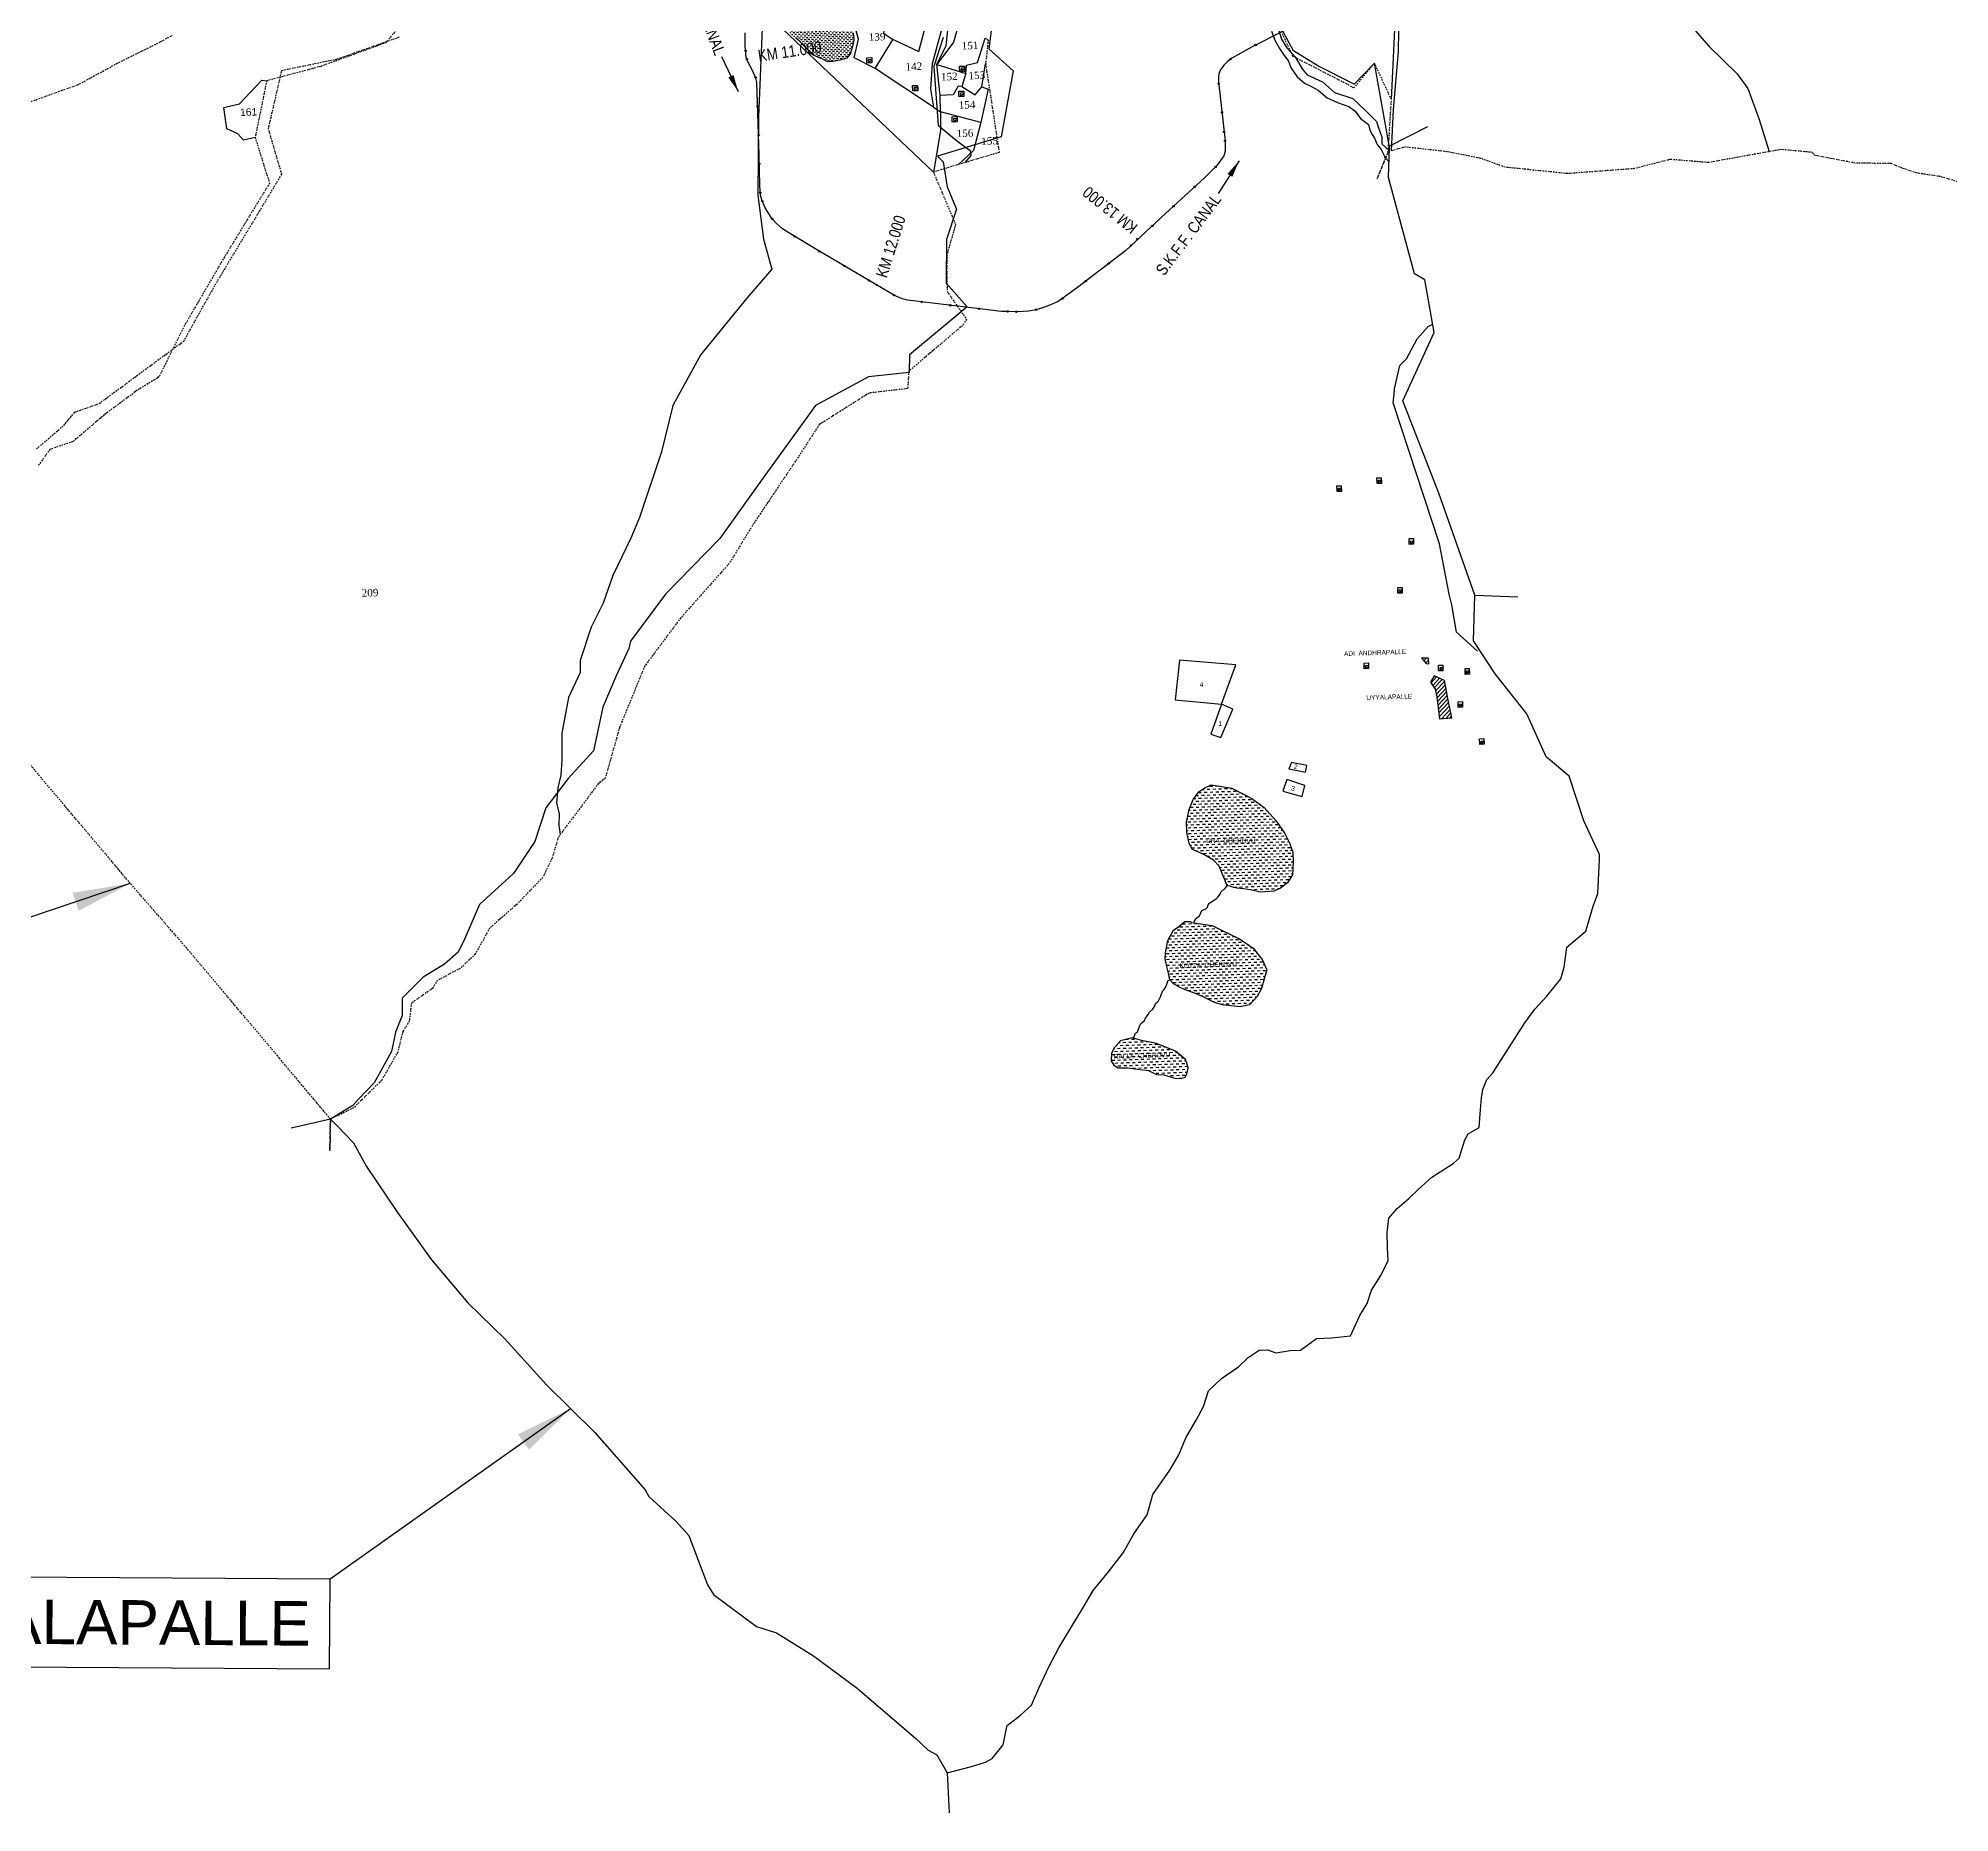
# Model space of a CAD drawing. Header units: inches. Extents: x 304037 to 460575, y 1453943 to 1639883.
# Drawn here: x 321800 to 328427, y 1591264 to 1597415 of the extents above; entities that cross this region are included whole.
import ezdxf

# ---------------------------------------------------------------- set-up
doc = ezdxf.new("R2010")
doc.units = ezdxf.units.IN
doc.header["$MEASUREMENT"] = 0
doc.header["$PDMODE"] = 33
doc.header["$PDSIZE"] = 5
for name, pattern in [('ACAD_ISO02W100', [15, 12, -3]), ('ACAD_ISO07W100', [3, 0, -3]), ('BORDER', [1.75, 0.5, -0.25, 0.5, -0.25, 0, -0.25])]:
    doc.linetypes.add(name, pattern=pattern)
for name, color, linetype in [('cahnige', 6, 'Continuous'), ('CARTTRACK', 30, 'ACAD_ISO02W100'), ('NALA', 4, 'Continuous'), ('SQUAREWELL', 5, 'Continuous'), ('SURVEY_BND', 7, 'Continuous'), ('SURVEY_NO', 7, 'Continuous'), ('TEXT', 7, 'Continuous'), ('TITLEBLOCK', 7, 'Continuous'), ('VILLAGE_AREA', 1, 'Continuous'), ('WATER_BODY', 4, 'Continuous'), ('zz', 7, 'Continuous')]:
    doc.layers.add(name, color=color, linetype=linetype)
doc.layers.add('FOOTPATH', color=150, linetype='ACAD_ISO07W100', lineweight=30)
doc.layers.add('VILL_BOUNDARY', color=6, linetype='BORDER', lineweight=30)
doc.styles.add('ARIALN', font='ARIALN.TTF')
doc.styles.get("Standard").update_dxf_attribs({"font": 'arial.ttf'})
doc.dimstyles.new('30M', dxfattribs={"dimtxt": 0.18, "dimasz": 200, "dimexe": 0.18, "dimexo": 0.0625, "dimgap": 0.09, "dimtad": 0, "dimtih": 1, "dimtoh": 1, "dimdec": 4, "dimzin": 0, "dimdsep": 46, "dimtxsty": 'Standard', "dimcen": 0.09, "dimadec": 0, "dimazin": 0, "dimtfac": 1, "dimtdec": 4, "dimtofl": 0, "dimtmove": 0, "dimatfit": 3, "dimfxl": 0, "dimtolj": 1, "dimtzin": 0, "dimarcsym": 0})
doc.dimstyles.get("Standard").update_dxf_attribs({"dimtxt": 0.18, "dimasz": 0.18, "dimexe": 0.18, "dimexo": 0.0625, "dimgap": 0.09, "dimtad": 0, "dimtih": 1, "dimtoh": 1, "dimdec": 4, "dimzin": 0, "dimdsep": 46, "dimtxsty": 'Standard', "dimcen": 0.09, "dimadec": 0, "dimazin": 0, "dimtfac": 1, "dimtdec": 4, "dimtofl": 0, "dimtmove": 0, "dimatfit": 3, "dimfxl": 0, "dimtolj": 1, "dimtzin": 0, "dimarcsym": 0})
pattern_1 = [(180, (-290.1588, -453.6467), (-1.25, -1.25), [1.25, -1.25])]
pattern_2 = [(225, (-290.1588, -453.6467), (0.8838835, -0.8838835), [])]

# ---------------------------------------------------------------- blocks, each defined once
blk = doc.blocks.new('MADANAGARIAPALLE')
at = {"layer": 'SURVEY_BND'}
blk.add_lwpolyline([(-317.77, -402.61), (-321.67, -403.37), (-323.49, -401.2), (-327.15, -399.38), (-327.88, -392.17), (-322.55, -391.09), (-314.82, -383.36), (-313.17, -383.7)], dxfattribs=at)
at = {"layer": 'VILL_BOUNDARY'}
for points in [[(-394.96, -388.45), (-382.15, -384.32), (-376.78, -382.72), (-363.28, -375.97), (-348.23, -369.15), (-344.41, -367.21)], [(-265.04, -363.62), (-272.6, -372.37), (-294.83, -379.51), (-313.17, -383.7), (-317.77, -402.61), (-313.5, -418.14), (-329.6, -442.4), (-343.44, -464.25), (-353.09, -481.87), (-360.56, -486.08), (-371.29, -493.46), (-382.87, -502.54), (-390.64, -504.87), (-394.91, -510.38)], [(-394.96, -388.45), (-382.15, -384.32), (-376.78, -382.72), (-363.28, -375.97), (-348.23, -369.15), (-344.41, -367.21)], [(-265.04, -363.62), (-272.6, -372.37), (-294.83, -379.51), (-313.17, -383.7), (-317.77, -402.61), (-313.5, -418.14), (-329.6, -442.4), (-343.44, -464.25), (-353.09, -481.87), (-360.56, -486.08), (-371.29, -493.46), (-382.87, -502.54), (-390.64, -504.87), (-394.91, -510.38)]]:
    blk.add_lwpolyline(points, dxfattribs=at)
at = {"layer": 'SURVEY_NO'}
blk.add_text('161', height=2.5, dxfattribs=at).set_placement((-322.52, -395.2))
blk = doc.blocks.new('CHINTALAPALEM')
at = {"layer": 'WATER_BODY', "linetype": 'ByBlock'}
h = blk.add_hatch(dxfattribs=at)
h.set_pattern_fill('DASH', color=256, scale=5, angle=180, style=0)
h.set_pattern_definition([(180, (-988.8612, -290.5478), (-0.625, -0.625), [0.625, -0.625])])
h.paths.add_polyline_path([(-18.32, -12.38), (-16.03, -11.78), (-14.8, -10.53), (-13.88, -7.92), (-13.32, -5.86), (-13.46, -3.28), (-14.27, -1.28), (-15.24, 0.37), (-16.78, 2.4), (-17.81, 4.09), (-18.82, 5.58), (-19.66, 6.83), (-20.5, 7.02), (-21.99, 6.15), (-23.27, 5.31), (-24.84, 4.49), (-26.81, 3.79), (-29.05, 2.36), (-31.72, 1.24), (-33.34, -0.12), (-35.02, -1.7), (-34.85, -2.7), (-33.92, -3.52), (-33.01, -4.17), (-31.84, -5.26), (-30.46, -6.86), (-28.92, -8.54), (-27.36, -10.16), (-25.71, -11.01), (-24.13, -11.84), (-22.69, -12.62), (-20.82, -12.77)])
h.paths.add_polyline_path([(-36.08, -2.08), (-13.27, -1.35), (-13.2, -3.41), (-36.01, -4.14)], flags=9)
h.paths.add_polyline_path([(-25.85, 0.69), (-22.4, 0.69), (-22.4, -1.36), (-25.85, -1.36)], flags=24)
at = {"layer": 'CARTTRACK', "linetype": 'ByBlock'}
for points in [[(180.23, 121.23), (178.89, 118.96), (178.56, 116.87), (178.43, 100.42), (177.8, 86.05), (177.08, 72.06), (175.84, 62.56), (175.72, 52.74), (174.56, 40.64), (173.36, 26.62), (172.32, 12.25), (171.07, -3.11), (170.33, -17.34), (167.77, -36.8), (166.56, -50.75)], [(16.81, -6.21), (13.34, -15.84), (13.87, -35.75), (19.86, -41.1), (24.47, -44.81), (24.52, -46.38), (22.42, -48.71)]]:
    blk.add_lwpolyline(points, dxfattribs=at)
at = {"layer": 'FOOTPATH', "linetype": 'ByBlock'}
for points in [[(-43.68, 4.89), (-46.59, -30.38), (-48, -56.81), (-46.67, -71.72), (-44.23, -81.96), (-53.1, -91.4), (-69.44, -109.84), (-79.65, -126.56), (-84.16, -142.14), (-92.45, -163.97), (-95.7, -170.79), (-102.28, -183.2), (-105.98, -192.38), (-110.34, -200.28), (-114.56, -211.39), (-114.63, -215.45), (-119, -223.73), (-121.73, -235.72), (-122.1, -244.65), (-122.69, -249.85), (-123.8, -254.06), (-124.54, -259.15), (-123.76, -262.83), (-124.07, -266.68), (-123.79, -269.05), (-123.68, -269.87)], [(174.96, 44.78), (180.48, 44.67), (193.74, 44.95), (200.41, 44.2), (204.08, 44.2), (208.84, 43.53), (222.57, 34.23), (237.42, 20.56), (250.63, 7.93), (264.74, -6.83), (275.35, -20.05), (284.45, -29.64), (287.87, -34.73), (291.13, -45.01), (294.18, -56.36)]]:
    blk.add_lwpolyline(points, dxfattribs=at)
at = {"layer": 'SQUAREWELL', "linetype": 'ByBlock'}
for points in [[(-9.25, -11.96), (-7.57, -11.96), (-7.57, -13.76), (-9.25, -13.76)], [(-8.66, -12.5), (-7.57, -12.5), (-7.57, -13.76), (-8.66, -13.76)], [(-8.19, -13.04), (-7.57, -13.04), (-7.57, -13.76), (-8.19, -13.76)], [(21.97, -16.1), (23.65, -16.1), (23.65, -17.9), (21.97, -17.9)], [(22.57, -16.64), (23.65, -16.64), (23.65, -17.9), (22.57, -17.9)], [(23.04, -17.18), (23.65, -17.18), (23.65, -17.9), (23.04, -17.9)], [(5.87, -21.98), (7.55, -21.98), (7.55, -23.78), (5.87, -23.78)], [(6.47, -22.53), (7.55, -22.53), (7.55, -23.78), (6.47, -23.78)], [(6.94, -23.07), (7.55, -23.07), (7.55, -23.78), (6.94, -23.78)], [(21.36, -24.54), (23.05, -24.54), (23.05, -26.34), (21.36, -26.34)], [(21.96, -25.08), (23.05, -25.08), (23.05, -26.34), (21.96, -26.34)], [(22.43, -25.62), (23.05, -25.62), (23.05, -26.34), (22.43, -26.34)], [(18.75, -33.09), (20.43, -33.09), (20.43, -34.89), (18.75, -34.89)], [(19.34, -33.63), (20.43, -33.63), (20.43, -34.89), (19.34, -34.89)], [(19.81, -34.17), (20.43, -34.17), (20.43, -34.89), (19.81, -34.89)]]:
    blk.add_lwpolyline(points, close=True, dxfattribs=at)
at = {"layer": 'SURVEY_BND', "linetype": 'ByBlock'}
for points in [[(11.66, -51.5), (-43.59, 5.5), (-67.32, 30.36), (-70.82, 34.98)], [(14.38, -15.17), (17.8, -8.9), (20.34, 8.51), (17.69, 17.1), (15.55, 22.04)], [(-2.24, 0.55), (-3.29, -3.89), (-0.23, -5.98), (8.47, -10.52), (10.6, -3.37)], [(25.5, 0.84), (23.42, 1.5), (20.22, -7.93), (14.38, -15.17), (23.95, -18.7), (24.31, -15.89), (28.05, -15.07), (31.05, -6.97)], [(-6.58, -15.71), (-13.44, -11.82), (-11.76, -5.51), (-12.57, -2.22)], [(12.55, -29.55), (-6.58, -15.71), (-0.04, -6.08)], [(17.32, -0.72), (12.71, -14.89), (11.84, -23.41), (12.55, -29.55), (14.93, -31.18)], [(167.35, -33.44), (169.95, -5.17)], [(23.95, -18.7), (22.42, -22.98), (21.25, -22.83), (19.47, -25.67), (15, -25.74), (14.38, -15.17)], [(22.42, -22.98), (26.86, -26.01), (29.17, -23.33), (30.81, -15.68)], [(29.17, -23.33), (31.3, -24.2), (28.42, -35.38), (14.93, -31.18), (15, -25.74)], [(14.93, -31.18), (14.66, -37.56), (11.66, -51.5)], [(28.42, -35.38), (25.46, -44.75), (20.4, -49.22)]]:
    blk.add_lwpolyline(points, dxfattribs=at)
at = {"layer": 'VILL_BOUNDARY'}
for points in [[(366.49, -72.2), (351.63, -67.21), (343.56, -65.64), (338.82, -63.82), (335.24, -62.12), (323, -61.42), (309.56, -58.28), (308.66, -57.22), (298.33, -55.79), (273.46, -59.2), (260.67, -57.59), (248.43, -60.2), (225.67, -60.92), (204.82, -57.89), (196.41, -54.47), (185.34, -51.84), (171.28, -49.67), (165.54, -50.98), (161.45, -59.89), (165.54, -50.98), (167.35, -33.44), (162.13, -20.91), (154.83, -28.91), (134.71, -17.47), (129.1, -4.22)], [(31.05, -6.97), (32.02, -7.66), (30.81, -15.68), (34.14, -45.77), (20.4, -49.22), (11.66, -51.5), (18.4, -69.47), (15, -79.68), (14.58, -91.93), (20.77, -101.69), (19.31, -103.69), (0.53, -118.36), (-0.09, -124.23), (-13.18, -125.17), (-30.45, -135.12), (-37.52, -145.13), (-54.01, -167.64), (-62.83, -180.75), (-80.01, -198.48), (-92.83, -214.27), (-102.15, -234.52), (-107.71, -251.52), (-110.08, -253.23), (-124.38, -270.71), (-126.87, -277.97), (-130.22, -284.15), (-139.37, -292.88), (-148.9, -300.55), (-154.13, -309.13), (-159.37, -313.68), (-167.28, -317.44), (-169.05, -320.09), (-176.33, -324.72), (-177.31, -330.82), (-179.65, -334.2), (-181.66, -341.06), (-187.53, -350.39), (-197.35, -359.29), (-205.32, -362.72), (-205.94, -373.28), (-205.32, -362.72), (-221.76, -341.32), (-251.54, -302.86), (-269.58, -280.31), (-353.63, -171.93)], [(-295.14, -132.28), (-285.58, -124.76), (-281.67, -120.42), (-273.3, -117.84), (-243.85, -97.96), (-232.9, -80.09), (-208.41, -42.99), (-212.27, -27.53), (-206.94, -7.94), (-188.22, -4.9), (-166.45, 1.79)]]:
    blk.add_lwpolyline(points, dxfattribs=at)
at = {"layer": 'WATER_BODY', "linetype": 'ByBlock'}
blk.add_lwpolyline([(-13.46, -3.28), (-13.32, -5.86), (-13.88, -7.92), (-14.8, -10.53), (-16.03, -11.78), (-18.32, -12.38), (-20.82, -12.77), (-22.69, -12.62), (-24.13, -11.84), (-25.71, -11.01), (-27.36, -10.16), (-28.92, -8.54), (-30.46, -6.86), (-31.84, -5.26), (-33.01, -4.17)], dxfattribs=at)
at = {"layer": 'SURVEY_NO', "char_height": 2.5, "width": 25.251, "attachment_point": 1}
for s, insert in [('{\\fTimes New Roman|b0|i0|c0|p18;139}', (-8.3, -3.77)), ('{\\fTimes New Roman|b0|i0|c0|p18;151}', (22.97, -8)), ('{\\fTimes New Roman|b0|i0|c0|p18;142}', (3.71, -14.27)), ('{\\fTimes New Roman|b0|i0|c0|p18;152}', (15.53, -18.18)), ('{\\fTimes New Roman|b0|i0|c0|p18;153}', (24.84, -18.18)), ('{\\fTimes New Roman|b0|i0|c0|p18;154}', (21.14, -27.98)), ('{\\fTimes New Roman|b0|i0|c0|p18;156}', (20.03, -37.54)), ('{\\fTimes New Roman|b0|i0|c0|p18;155}', (28.22, -40.48)), ('{\\fTimes New Roman|b0|i0|c0|p18;209}', (-187.36, -184.32))]:
    blk.add_mtext(s, dxfattribs=dict(at, insert=insert))
blk = doc.blocks.new('UYYALAPALLE')
at = {"layer": 'NALA', "linetype": 'ByBlock'}
h = blk.add_hatch(dxfattribs=at)
h.set_pattern_fill('DASH', color=256, scale=10, angle=180, style=0)
h.set_pattern_definition(pattern_1)
h.paths.add_polyline_path([(159.49, 22), (157.57, 26.08), (153.89, 31.81), (149.17, 37.58), (143.99, 41.71), (135.51, 46.37), (126.62, 48.14), (123.91, 46.96), (121.25, 45.42), (118.66, 42.11), (116.87, 37.88), (115.5, 32.55), (115.5, 28.19), (116.29, 23.24), (117.74, 20.63), (122.51, 18.38), (126.48, 15.75), (128.88, 13.12), (130.06, 9.92), (131.34, 6.48), (132.01, 4.56), (133.29, 4.39), (134.68, 3.67), (136.27, 3.37), (138.96, 2.96), (142.7, 2.36), (146.06, 1.29), (152.21, 1.5), (154.98, 2.7), (158.04, 4.97), (160.21, 8.26), (160.8, 13.78), (160.8, 18.04)])
h.paths.add_polyline_path([(123.08, 22.73), (146.06, 21.77), (146.19, 24.84), (123.2, 25.8)], flags=24)
h = blk.add_hatch(dxfattribs=at)
h.set_pattern_fill('DASH', color=256, scale=10, angle=180, style=0)
h.set_pattern_definition(pattern_1)
h.paths.add_polyline_path([(147.78, -32.12), (145.9, -27.63), (142.28, -22.6), (136.56, -18.38), (129.18, -14.55), (124.94, -12.31), (116.24, -10.72), (115.66, -10.26), (113.23, -10.11), (110.58, -12.16), (108.25, -13.74), (105.7, -18.07), (104.47, -23.25), (104.27, -25.75), (104.92, -29.26), (105.42, -32.11), (105.91, -34.92), (107.5, -36.7), (110.05, -38.28), (112.33, -39.44), (116.13, -40.94), (120, -42.81), (124.77, -45.37), (128.21, -46.56), (130.64, -46.85), (135.79, -47.62), (139.84, -46.96), (143.19, -43.41), (145.21, -40.11), (146.74, -35.62)])
h.paths.add_polyline_path([(109.82, -30.65), (136.6, -30.78), (136.61, -27.71), (109.83, -27.58)], flags=24)
h = blk.add_hatch(dxfattribs=at)
h.set_pattern_fill('DASH', color=256, scale=10, angle=180, style=0)
h.set_pattern_definition(pattern_1)
h.paths.add_polyline_path([(92.83, -60.63), (88.9, -59.39), (83.85, -60.5), (81.19, -63.21), (79.83, -65.63), (79.55, -68.85), (80.56, -70.84), (82.48, -71.95), (86.62, -72.2), (90.62, -72.91), (95.41, -73.66), (98.81, -75.42), (101.87, -75.72), (106.56, -77.32), (109.15, -77.6), (111.08, -77), (111.77, -75.79), (112.5, -73.15), (111.96, -71.07), (111.46, -69.45), (107.26, -65.76), (99.28, -62.18)])
h.paths.add_polyline_path([(80.18, -68.61), (106.8, -68.74), (106.81, -65.67), (80.2, -65.54)], flags=24)
at = {"layer": 'VILLAGE_AREA', "linetype": 'ByBlock'}
h = blk.add_hatch(dxfattribs=at)
h.set_pattern_fill('ANSI31', color=256, scale=10, angle=180, style=0)
h.set_pattern_definition(pattern_2)
h.paths.add_polyline_path([(221.97, 99.34), (219.07, 99.41), (220.95, 97.09), (222.11, 96.9)])
h = blk.add_hatch(dxfattribs=at)
h.set_pattern_fill('ANSI31', color=256, scale=10, angle=180, style=0)
h.set_pattern_definition(pattern_2)
h.paths.add_polyline_path([(222.58, 88.97), (224.4, 85.81), (225.05, 82.56), (225.9, 73.04), (231.21, 73.27), (229.83, 81), (228.61, 89.51), (224.18, 91.62)])
at = {"layer": 'FOOTPATH', "linetype": 'ByBlock'}
blk.add_lwpolyline([(243.13, 101.56), (234.5, 110.04), (232.87, 121.84), (231.85, 126.45), (228.51, 148.2), (210.75, 209.62), (211.35, 213.07), (211.47, 215.53), (214.23, 225.5), (217.16, 228.2), (221.97, 236.63), (227, 241.88), (228.93, 242.73)], dxfattribs=at)
at = {"layer": 'NALA', "linetype": 'ByBlock'}
for points in [[(164.14, 371.17), (165.49, 366.87), (167.24, 363.55), (169.2, 360.54), (170.84, 358.26), (171.98, 354.87), (174.4, 351.11), (177.57, 348.29), (180.16, 346.9), (183.24, 345.02), (187.04, 341.67), (191.42, 339.5), (196.26, 337.57), (198.86, 335.47), (201.1, 332.28), (204.31, 329.48), (204.89, 327.1), (205.74, 325.16), (206.76, 323.55), (207.74, 320.86), (209.46, 318.62), (210.6, 316.04), (210.83, 315.27), (212.44, 313.43), (212.64, 313.28)], [(140.59, 387.01), (146.79, 385.52), (150.01, 384.41), (155.21, 380.32), (158.41, 378.34), (161.54, 377.66), (164.88, 375.13), (167.11, 371.78), (168.31, 367.56), (170.44, 363.74), (173.84, 359.69), (176.69, 354.46), (178.84, 351.79), (185.33, 348.59), (190.24, 343.82), (198.09, 340.88), (203.54, 335.28), (207.83, 330.65), (208.72, 327.49), (209.87, 323.99), (209.87, 321.06), (212.95, 317.94)], [(116.98, -10.81), (118.06, -9.02), (119.62, -7.93), (120.76, -5.61), (122.53, -5.06), (123.29, -4.35), (123.63, -3.29), (124.22, -2.66), (125.65, -1.73), (127.13, -0.85), (128.02, -0.05), (128.73, 0.88), (129.07, 1.39), (129.2, 1.93), (131.27, 3.72), (132.01, 4.56)], [(89.44, -59.56), (90.39, -57.4), (91.33, -56.78), (92.08, -54.96), (92.32, -54.08), (92.76, -53.25), (94.41, -52.12), (94.96, -51.11), (96.08, -49.53), (96.72, -48.63), (98.21, -47.27), (99.09, -45.9), (99.48, -44.96), (100.21, -44.32), (100.8, -43.84), (101.66, -42.2), (102.65, -39.79), (103.4, -39.09), (103.81, -38.36), (104.34, -37.71), (104.8, -36.39), (105.13, -35.38), (105.91, -34.92)], [(88.9, -59.39), (83.85, -60.5), (81.19, -63.21), (79.83, -65.63), (79.55, -68.85), (80.56, -70.84), (82.48, -71.95), (86.62, -72.2), (90.62, -72.91), (95.41, -73.66), (98.81, -75.42), (101.87, -75.72), (106.56, -77.32), (109.15, -77.6), (111.08, -77), (111.77, -75.79), (112.5, -73.15), (111.96, -71.07), (111.46, -69.45), (107.26, -65.76), (99.28, -62.18), (92.83, -60.63), (88.9, -59.39)]]:
    blk.add_lwpolyline(points, dxfattribs=at)
for points in [[(126.62, 48.14), (135.51, 46.37), (143.99, 41.71), (149.17, 37.58), (153.89, 31.81), (157.57, 26.08), (159.49, 22), (160.8, 18.04), (160.8, 13.78), (160.21, 8.26), (158.04, 4.97), (154.98, 2.7), (152.21, 1.5), (146.06, 1.29), (142.7, 2.36), (138.96, 2.96), (136.27, 3.37), (134.68, 3.67), (133.29, 4.39), (132.01, 4.56), (131.34, 6.48), (130.06, 9.92), (128.88, 13.12), (126.48, 15.75), (122.51, 18.38), (117.74, 20.63), (116.29, 23.24), (115.5, 28.19), (115.5, 32.55), (116.87, 37.88), (118.66, 42.11), (121.25, 45.42), (123.91, 46.96)], [(116.16, -10.66), (124.94, -12.31), (129.18, -14.55), (136.56, -18.38), (142.28, -22.6), (145.9, -27.63), (147.78, -32.12), (146.74, -35.62), (145.21, -40.11), (143.19, -43.41), (139.84, -46.96), (135.79, -47.62), (130.64, -46.85), (128.21, -46.56), (124.77, -45.37), (120, -42.81), (116.13, -40.94), (112.33, -39.44), (110.05, -38.28), (107.5, -36.7), (105.91, -34.92), (105.42, -32.11), (104.92, -29.26), (104.27, -25.75), (104.47, -23.25), (105.7, -18.07), (108.25, -13.74), (110.58, -12.16), (113.23, -10.11), (115.66, -10.26)]]:
    blk.add_lwpolyline(points, close=True, dxfattribs=at)
at = {"layer": 'SQUAREWELL', "linetype": 'ByBlock'}
for points in [[(185.28, 174.7), (187.14, 174.7), (187.14, 172.25), (185.28, 172.25)], [(185.91, 173.66), (187.14, 173.66), (187.14, 172.25), (185.91, 172.25)], [(186.5, 173.1), (187.14, 173.1), (187.14, 172.25), (186.5, 172.25)], [(202.64, 177.55), (204.5, 177.55), (204.5, 175.1), (202.64, 175.1)], [(203.26, 176.51), (204.5, 176.51), (204.5, 175.1), (203.26, 175.1)], [(203.85, 175.95), (204.5, 175.95), (204.5, 175.1), (203.85, 175.1)], [(215.5, 150.95), (217.36, 150.95), (217.36, 148.49), (215.5, 148.49)], [(216.12, 149.91), (217.36, 149.91), (217.36, 148.49), (216.12, 148.49)], [(216.71, 149.35), (217.36, 149.35), (217.36, 148.49), (216.71, 148.49)], [(209.9, 130.13), (211.76, 130.13), (211.76, 127.67), (209.9, 127.67)], [(210.52, 129.09), (211.76, 129.09), (211.76, 127.67), (210.52, 127.67)], [(211.11, 128.52), (211.76, 128.52), (211.76, 127.67), (211.11, 127.67)], [(194.24, 98.19), (196.1, 98.19), (196.1, 95.73), (194.24, 95.73)], [(194.87, 97.15), (196.1, 97.15), (196.1, 95.73), (194.87, 95.73)], [(195.46, 96.58), (196.1, 96.58), (196.1, 95.73), (195.46, 95.73)], [(226.2, 96.11), (228.06, 96.11), (228.06, 93.65), (226.2, 93.65)], [(226.83, 95.07), (228.06, 95.07), (228.06, 93.65), (226.83, 93.65)], [(227.42, 94.51), (228.06, 94.51), (228.06, 93.65), (227.42, 93.65)], [(237.56, 94.25), (239.42, 94.25), (239.42, 91.79), (237.56, 91.79)], [(238.18, 93.21), (239.42, 93.21), (239.42, 91.79), (238.18, 91.79)], [(238.77, 92.65), (239.42, 92.65), (239.42, 91.79), (238.77, 91.79)], [(234.06, 80.15), (235.92, 80.15), (235.92, 77.7), (234.06, 77.7)], [(234.69, 79.11), (235.92, 79.11), (235.92, 77.7), (234.69, 77.7)], [(235.27, 78.55), (235.92, 78.55), (235.92, 77.7), (235.27, 77.7)], [(242.72, 63.91), (244.58, 63.91), (244.58, 61.45), (242.72, 61.45)], [(243.35, 62.87), (244.58, 62.87), (244.58, 61.45), (243.35, 61.45)], [(243.94, 62.31), (244.58, 62.31), (244.58, 61.45), (243.94, 61.45)]]:
    blk.add_lwpolyline(points, close=True, dxfattribs=at)
at = {"layer": 'SURVEY_BND', "linetype": 'ByBlock'}
for points in [[(132.31, 82.72), (139.18, 99.35), (114.99, 102.29), (112.53, 85.23), (132.31, 82.72)], [(131.51, 68.35), (137.23, 80.39), (132.31, 82.72), (127.38, 69.98), (131.51, 68.35)], [(160.38, 53.89), (167.37, 52.22), (168.03, 54.98), (161.49, 56.59), (160.38, 53.89)], [(165.57, 41.78), (166.87, 46.4), (159.23, 49.32), (157.33, 44.34), (165.57, 41.78)]]:
    blk.add_lwpolyline(points, dxfattribs=at)
at = {"layer": 'VILL_BOUNDARY', "linetype": 'ByBlock'}
for points in [[(-1.79, -372.35), (8.69, -370.04), (14.78, -368.36), (17.76, -366.93), (22.72, -361.14), (23.64, -356.84), (24.71, -352.94), (30.54, -348.72), (35.43, -344.56), (38.83, -337.38), (43.6, -328.05), (48.08, -320.3), (53.37, -312.21), (58.92, -303.63), (63.68, -296.17), (70.56, -288.51), (77.2, -280.44), (82.09, -272.54), (88.03, -264.57), (90.75, -255.85), (98.54, -245.71), (102.59, -239.2), (105.86, -232.08), (110.62, -224.55), (113.88, -218.85), (116.36, -212.22), (122.04, -207.06), (129.61, -202.31), (133.86, -198.53), (138.71, -195.46), (142.28, -195.46), (145.78, -196.87), (152.05, -196.15), (156.42, -196.15), (163.51, -191.34), (169.95, -191.34), (178.2, -190.78), (182.56, -182.15), (185.89, -177.03), (187.83, -171.46), (192.11, -165.31), (195.55, -158.91), (195.46, -153.49), (195.46, -146.94), (196.5, -140.8), (200.21, -136.66), (205.38, -132.62), (209.49, -128.92), (215.48, -123.72), (224.97, -118.17), (227.53, -116.01), (230.3, -108.25), (231.85, -105.74), (236.72, -103.11), (237.26, -97.35), (238.05, -90.47), (238.76, -86.93), (240.72, -82.6), (243.51, -79.72), (247.16, -74.39), (253.34, -65.49), (257.93, -58.94), (262.35, -53.09), (267.7, -47.82), (274.01, -40.53), (275.69, -35.61), (277.07, -26.98), (285.54, -20.43), (288.98, -9.85), (291.21, -4.36), (292.5, 10.13), (292.5, 12.3), (286.36, 27.04), (280.74, 46.4), (271.05, 55.09), (263.43, 73.89), (250.44, 91.51), (241.69, 106.12), (242.87, 125.68), (228.92, 170.11), (214.99, 210.27), (229.44, 239.21), (226.16, 261.94), (221.9, 264.71), (212.18, 306.51), (213.06, 319.53), (207.88, 355.82), (198.89, 347.13), (183.53, 355.49), (173.31, 362.29), (164.9, 379.28)], [(44.12, 378.87), (42.4, 367.86), (52.52, 358.01), (46.26, 329.84), (18.7, 322.52), (21.03, 320), (22.28, 309.13), (25.96, 299.41), (21.3, 286.5), (20.5, 267.79), (29.12, 257.35), (3.66, 237.5), (3.2, 230.03), (-14.37, 228.69), (-37.59, 217.25), (-61.15, 186.92), (-80.78, 161.5), (-104.89, 138.47), (-120.73, 118.76), (-121.45, 115.71), (-127.33, 104.15), (-133.58, 90.86), (-138.3, 72.17), (-149.49, 60.65), (-159.67, 48.38), (-164.86, 34.08), (-174.55, 20.76), (-189.57, 7.95), (-196.46, -6.4), (-199.5, -12.25), (-205.56, -17.13), (-214.88, -22.45), (-224.2, -31.11), (-224.51, -38.63), (-227.66, -45.65), (-229.7, -53.94), (-234.75, -62.33), (-237.56, -67.18), (-244.64, -74), (-247.1, -76.56), (-256.94, -82), (-253.89, -85.3), (-247.43, -92.6), (-242.09, -102.93), (-229.57, -123.17), (-215.64, -144.04), (-200.69, -163.07), (-185.27, -179.05), (-168.18, -199.49), (-148.12, -220.76), (-127.31, -246.2), (-125.9, -249.11), (-114.58, -260.14), (-109.28, -266.48), (-101.94, -287.93), (-99.61, -292.22), (-81.6, -306.61), (-73.06, -309.57), (-57.51, -320.09), (-39.25, -334.59), (-14.77, -357.19), (-9.6, -362.37), (-6.02, -364.5), (-1.79, -372.35), (-1.56, -389.54)], [(213, 319.97), (229.88, 327.75)], [(242.87, 125.68), (261.33, 124.25)], [(-256.94, -82), (-273.93, -85.38)]]:
    blk.add_lwpolyline(points, dxfattribs=at)
at = {"layer": 'VILLAGE_AREA', "linetype": 'ByBlock'}
for points in [[(220.95, 97.09), (222.11, 96.9), (221.97, 99.34), (219.07, 99.41), (220.95, 97.09), (220.94, 97.1)], [(222.58, 88.97), (224.4, 85.81), (225.05, 82.56), (225.9, 73.04), (231.21, 73.27), (229.83, 81), (228.61, 89.51), (224.18, 91.62), (222.58, 88.97)]]:
    blk.add_lwpolyline(points, dxfattribs=at)
at = {"layer": 'SURVEY_NO', "linetype": 'ByBlock'}
for s, p in [('4', (123.31, 90.54)), ('1', (130.75, 73.34))]:
    blk.add_text(s, height=2, dxfattribs=at).set_placement(p)
for s, rotation, p in [('2', 347.11246, (162.32, 53.9)), ('3', 347.74636, (160.91, 44.64))]:
    blk.add_text(s, height=2, rotation=rotation, dxfattribs=at).set_placement(p)
at = {"layer": 'TEXT', "linetype": 'ByBlock'}
for s, p in [('ADI  ANDHRAPALLE', (185.79, 101.49)), ('UYYALAPALLE', (194.72, 82.24))]:
    blk.add_text(s, height=2, dxfattribs=at).set_placement(p)
for s, rotation, p in [('URA  CHERUVU', 357.6033, (123.61, 23.27)), ('KOTTA  CHERUVU', 359.72248, (110.33, -30.1)), ('RALLA  CHERUVU', 359.72248, (80.7, -68.06))]:
    blk.add_text(s, height=2, rotation=rotation, dxfattribs=at).set_placement(p)

msp = doc.modelspace()

# ---------------------------------------------------------------- linework, layer by layer
at = {"color": 1}
for p in [(324252.2, 1597371.5), (324252.2, 1597371.5), (325932.8, 1597342.8), (325932.8, 1597342.8), (326019.7, 1597392), (326019.7, 1597392), (324287, 1597279.1), (324287, 1597279.1), (325891.9, 1597257.9), (325891.9, 1597257.9), (324293.6, 1597179.6), (324293.6, 1597179.6), (325903.2, 1597158.5), (325903.2, 1597158.5), (324297.1, 1597079.7), (324297.1, 1597079.7), (325914.4, 1597059.2), (325914.4, 1597059.2), (324299.9, 1596979.7), (324299.9, 1596979.7), (325881.2, 1596969.6), (325881.2, 1596969.6), (324302.6, 1596879.8), (324302.6, 1596879.8), (325808.9, 1596900.5), (325808.9, 1596900.5), (325735.4, 1596832.7), (325735.4, 1596832.7), (324343.5, 1596789.7), (324343.5, 1596789.7), (325661.9, 1596764.9), (325661.9, 1596764.9), (324421.9, 1596728.5), (324421.9, 1596728.5), (324507.5, 1596676.9), (324507.5, 1596676.9), (325588.4, 1596697.1), (325588.4, 1596697.1), (324593.8, 1596626.3), (324593.8, 1596626.3), (325510.6, 1596634.4), (325510.6, 1596634.4), (324680, 1596575.7), (324680, 1596575.7), (325431.4, 1596573.4), (325431.4, 1596573.4), (324766.3, 1596525.1), (324766.3, 1596525.1), (324862.4, 1596501.4), (324862.4, 1596501.4), (324961.7, 1596489.4), (324961.7, 1596489.4), (325061, 1596477.5), (325061, 1596477.5), (325160.4, 1596468.4), (325160.4, 1596468.4), (325259.7, 1596474.7), (325259.7, 1596474.7), (325351.1, 1596513.8), (325351.1, 1596513.8)]:
    msp.add_point(p, dxfattribs=at)
for p in [(324256.8, 1597342.7), (325910.6, 1597090.7), (324310, 1596851), (325610.5, 1596719), (324706.1, 1596560.5), (325190.9, 1596467.1)]:
    msp.add_point(p)
at = {"layer": 'SQUAREWELL'}
msp.add_lwpolyline([(321164.1, 1591773.5), (322809.5, 1591763.5), (322811.4, 1592074.3), (321166, 1592084.4)], close=True, dxfattribs=at)
at = {"layer": 'zz', "color": 1, "ltscale": 10}
msp.add_polyline3d([(326220.4, 1597493.1, 0), (326008.1, 1597386.1, 0), (325937.6, 1597346.6, 0), (325922.3, 1597334.4, 0), (325910.1, 1597322.1, 0), (325898.5, 1597305.9, 0), (325892.7, 1597292.3, 0), (325891.1, 1597280, 0), (325891.2, 1597264.3, 0), (325914.4, 1597059.8, 0), (325914.7, 1597042.8, 0), (325915.1, 1597028.5, 0), (325914.8, 1597023.5, 0), (325910, 1597008.3, 0), (325886.5, 1596974.9, 0), (325842.7, 1596931.7, 0), (325708.2, 1596807.8, 0), (325569.7, 1596679.9, 0), (325402.3, 1596551, 0), (325335.7, 1596502.7, 0), (325308.7, 1596491.6, 0), (325288.4, 1596483.7, 0), (325270.5, 1596477.5, 0), (325252.6, 1596472.9, 0), (325232.9, 1596469.3, 0), (325214.8, 1596467.7, 0), (325186, 1596466.7, 0), (325163.7, 1596468.4, 0), (325138.2, 1596468.3, 0), (325073.1, 1596476, 0), (324813.5, 1596507.3, 0), (324795, 1596511.8, 0), (324779, 1596518.5, 0), (324767.9, 1596524.2, 0), (324503.2, 1596679.4, 0), (324401.8, 1596740.7, 0), (324379.8, 1596755.1, 0), (324359.9, 1596772, 0), (324342.8, 1596790.3, 0), (324331.4, 1596808.5, 0), (324319.1, 1596829.8, 0), (324308, 1596854.8, 0), (324303.2, 1596871.5, 0), (324301, 1596905, 0), (324299.4, 1597011.6, 0), (324290.7, 1597263.5, 0), (324287.9, 1597276.9, 0), (324277.6, 1597301.8, 0), (324259.8, 1597333.6, 0), (324254.3, 1597348.3, 0), (324250.6, 1597389.6, 0), (324250.2, 1597433.9, 0)], dxfattribs=at)

# ---------------------------------------------------------------- block references
at = {"linetype": 'ByBlock', "xscale": 8.06129566741566, "yscale": 8.06129566735035, "zscale": 8.06129566744724, "rotation": 2.032358325783217}
msp.add_blockref('UYYALAPALLE', (324859.1, 1594403.1), dxfattribs=at)
at = {"layer": 'VILLAGE_AREA', "xscale": 10.30774339438015, "yscale": 10.30774339435447, "zscale": 10.30774339435233, "rotation": 2.131579333032909}
msp.add_blockref('MADANAGARIAPALLE', (325670.4, 1601340.1), dxfattribs=at)
at = {"layer": 'WATER_BODY', "linetype": 'ByBlock', "xscale": 10.25705948536904, "yscale": 10.25705948523682, "zscale": 10.2570594853704, "rotation": 2.390673287726939}
msp.add_blockref('CHINTALAPALEM', (324761.6, 1597474), dxfattribs=at)

# ---------------------------------------------------------------- texts
at = {"layer": 'cahnige', "color": 1, "extrusion": (-0.000496899, 0.004785, 0.999988), "style": 'ARIALN'}
msp.add_text('KM 11.000', height=40, rotation=8.328, dxfattribs=at).set_placement((324298.2, 1597316.6, 7482.6))
at = {"layer": 'cahnige', "color": 1, "extrusion": (-0.003169, -0.00362, 0.999988), "style": 'ARIALN'}
msp.add_text('KM 13.000', height=40, rotation=141.204, dxfattribs=at).set_placement((325612.6, 1596751.7, -6812.3))
at = {"layer": 'cahnige', "color": 1, "extrusion": (-0.004527, 0.00163, 0.999988), "style": 'ARIALN'}
msp.add_text('KM 12.000', height=40, rotation=72.59614, dxfattribs=at).set_placement((324737.9, 1596582.2, 1132.5))
at = {"layer": 'SQUAREWELL', "color": 1, "linetype": 'ByBlock'}
msp.add_text('UYYALAPALLE', height=154.112, rotation=359.65086, dxfattribs=at).set_placement((321224.7, 1591852.8))
at = {"layer": 'TITLEBLOCK', "color": 1, "extrusion": (0.00457, 0.001503, 0.999988), "style": 'ARIALN'}
msp.add_text('S.K.F.F. CANAL', height=40, rotation=290.59813, dxfattribs=at).set_placement((324024.8, 1597660.4, 3881.5))
at = {"layer": 'TITLEBLOCK', "color": 1, "extrusion": (-0.003723, 0.003047, 0.999988), "style": 'ARIALN'}
msp.add_text('S.K.F.F. CANAL', height=40, rotation=53.10396, dxfattribs=at).set_placement((325700.6, 1596585.8, 3652.1))

# ---------------------------------------------------------------- leaders
for points in [[(322118.9, 1594486), (320506.6, 1593942)], [(323645, 1592665.1), (322811.4, 1592074.3)]]:
    msp.add_leader(points, dimstyle='30M', override={"dimgap": 0.09, "dimtad": 0})
at = {"layer": 'CARTTRACK', "color": 1, "linetype": 'ByBlock'}
for points in [[(324226.8, 1597229.3), (324169.4, 1597351.5)], [(325963.1, 1596990.8), (325890.8, 1596876.8)]]:
    msp.add_leader(points, dimstyle='Standard', override={"dimasz": 60, "dimgap": 0.09, "dimtad": 0}, dxfattribs=at)

doc.saveas('drawing.dxf')
